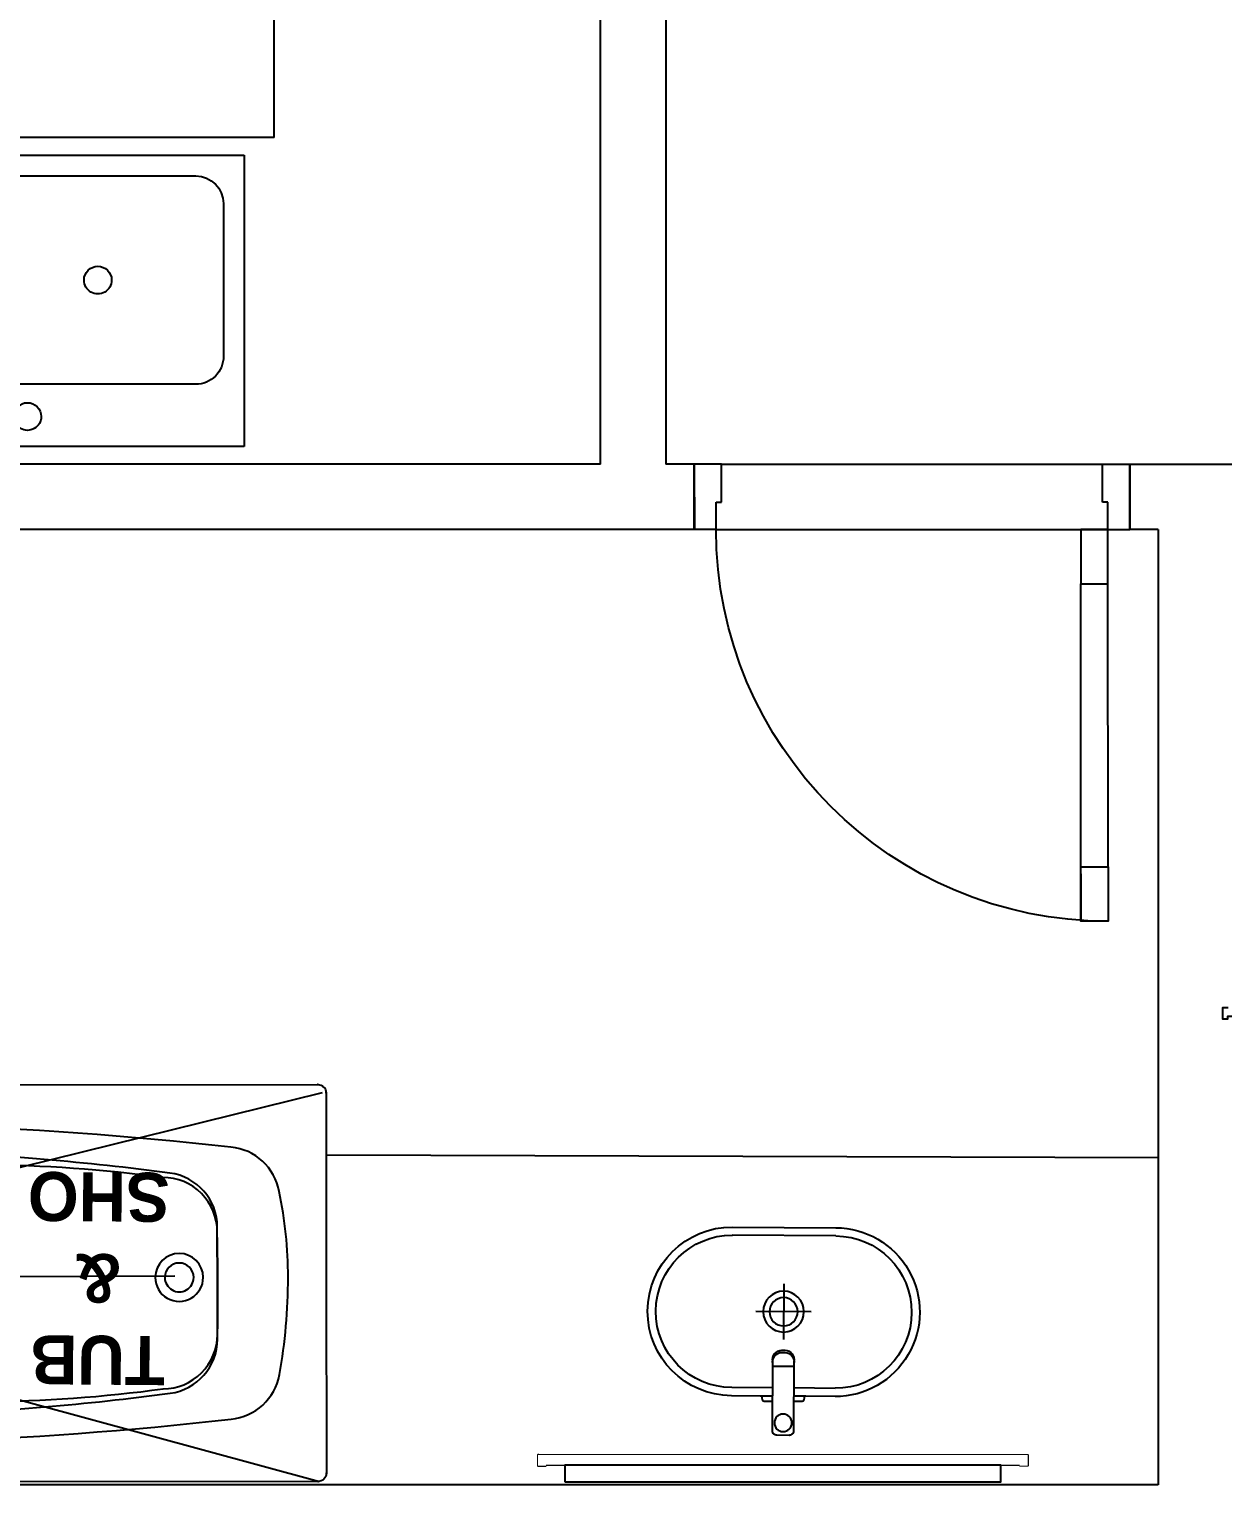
# Model space of a CAD drawing. Extents: x -678889171 to 586587, y -792238163 to 335485.
# Drawn here: x 83640 to 85834, y 52922 to 55596 of the extents above; entities that cross this region are included whole.
import ezdxf

# ---------------------------------------------------------------- set-up
doc = ezdxf.new("R2010")
doc.units = 0
doc.header["$MEASUREMENT"] = 0
doc.set_wipeout_variables(frame=1)
doc.linetypes.add('XR-A-TYP34$0$XR-A-TYP-3-4-6-8-10$0$XR-A-TYP-2-3-4-6-7-8-9-10$0$HIDDEN', pattern=[0.375, 0.25, -0.125])
doc.layers.get('0').update_dxf_attribs({"color": 8})
for name, color, linetype in [('9TH-FURN$0$XR-A-TYP-3-4-6-8-10$0$I-FURN', 252, 'Continuous'), ('XR-A-9TH-FLOOR$0$A-WALL', 252, 'Continuous'), ('XR-A-TYP34$0$XR-A-TYP-3-4-6-8-10$0$A-EQPM', 252, 'Continuous'), ('XR-A-TYP34$0$XR-A-TYP-3-4-6-8-10$0$A-FURN-SANT', 252, 'Continuous'), ('XR-A-TYP34$0$XR-A-TYP-3-4-6-8-10$0$A-WALL', 252, 'Continuous'), ('XR-A-TYP34$0$XR-A-TYP-3-4-6-8-10$0$I-SPCL', 252, 'Continuous'), ('XR-A-TYP34$0$XR-A-TYP-3-4-6-8-10$0$I-WC', 252, 'Continuous'), ('XR-A-TYP34$0$XR-A-TYP-3-4-6-8-10$0$I-WIPEOUT', 252, 'Continuous'), ('XR-A-TYP34$0$XR-A-TYP-3-4-6-8-10$0$XR-A-TYP-2-3-4-6-7-8-9-10$0$A-DOOR', 252, 'Continuous'), ('XR-A-TYP34$0$XR-A-TYP-3-4-6-8-10$0$XR-A-TYP-2-3-4-6-7-8-9-10$0$A-FLOR-OVHD', 252, 'XR-A-TYP34$0$XR-A-TYP-3-4-6-8-10$0$XR-A-TYP-2-3-4-6-7-8-9-10$0$HIDDEN')]:
    doc.layers.add(name, color=color, linetype=linetype)
doc.styles.add('XR-A-TYP34$0$XR-A-TYP-3-4-6-8-10$0$XREF_1BR$0$KZT', font='')
doc.styles.get('XR-A-TYP34$0$XR-A-TYP-3-4-6-8-10$0$XREF_1BR$0$KZT').set_extended_font_data('AvantGarde LT Medium', bold=True)

# ---------------------------------------------------------------- blocks, each defined once
blk = doc.blocks.new('XR-A-TYP34$0$XR-A-TYP-3-4-6-8-10$0$A$C3A2B5138')
at = {"layer": 'XR-A-TYP34$0$XR-A-TYP-3-4-6-8-10$0$A-EQPM'}
for p, q in [((0, 500), (-535, 500)), ((-535, 500), (-535, -500)), ((0, 500), (-535, 500)), ((-535, 500), (-535, -500)), ((0, -500), (0, 500)), ((0, -500), (0, 500)), ((-165.1, 461.9), (-446.1, 461.9)), ((-496.9, 411.1), (-496.9, 69.8)), ((-114.3, 69.8), (-114.3, 411.1)), ((-165.1, 19), (-446.1, 19)), ((-57.2, 12.7), (-254.8, 12.7)), ((-165.1, -19.1), (-446.1, -19.1)), ((-57.2, -12.7), (-254.8, -12.7)), ((-496.9, -69.9), (-496.9, -411.1)), ((-114.3, -411.1), (-114.3, -69.9)), ((-446.1, -461.9), (-165.1, -461.9)), ((-535, -500), (0, -500)), ((-535, -500), (0, -500))]:
    blk.add_line(p, q, dxfattribs=at)
for centre, radius, start, end in [((-446.1, 411.1), 50.8, 90, 180), ((-165.1, 411.1), 50.8, 0, 90), ((-305.6, 230.9), 25.4, 90, 270), ((-305.6, 230.9), 25.4, 270, 90), ((-60.2, 101.6), 25.4, 90, 270), ((-60.2, 101.6), 25.4, 270, 90), ((-446.1, 69.8), 50.8, 180, 270), ((-165.1, 69.8), 50.8, 270, 0), ((-254.8, 0), 12.7, 90, 270), ((-57.2, 0), 12.7, 270, 90), ((-446.1, -69.9), 50.8, 90, 180), ((-165.1, -69.9), 50.8, 0, 90), ((-55, -101.6), 25.4, 90, 270), ((-55, -101.6), 25.4, 270, 90), ((-305.6, -231), 25.4, 90, 270), ((-305.6, -231), 25.4, 270, 90), ((-446.1, -411.1), 50.8, 180, 270), ((-165.1, -411.1), 50.8, 270, 0)]:
    blk.add_arc(centre, radius, start, end, dxfattribs=at)
blk = doc.blocks.new('XR-A-TYP34$0$XR-A-TYP-3-4-6-8-10$0$MILANO-P')
at = {"layer": 'XR-A-TYP34$0$XR-A-TYP-3-4-6-8-10$0$A-FURN-SANT', "ltscale": 0.5}
for points in [[(-1.4999, 0.339, -0.414214), (-1.4849, 0.354), (-0.015, 0.354, -0.414214), (0, 0.339), (0, 0), (0, -0.36, -0.414214), (-0.015, -0.375), (-1.4849, -0.375, -0.414214), (-1.4999, -0.36), (-1.4999, 0)], [(-1.4199, 0, 0.055547), (-1.3954, -0.2201, 0.33996), (-1.3016, -0.2981, 0.039111), (-0.175, -0.2604, 0.335926), (-0.0861, -0.1787, 0.044948), (-0.07, 0, 0.050887), (-0.0861, 0.1577, 0.335926), (-0.175, 0.2393, 0.039111), (-1.3016, 0.277, 0.33996), (-1.3954, 0.1991, 0.061333)]]:
    blk.add_lwpolyline(points, format="xyb", close=True, dxfattribs=at)
for points in [[(-0.2, 0.0736), (-0.2, 0), (-0.2, 0.0736), (-0.2, 0.0925, 0.376208), (-0.2869, 0.1917, 0.023235), (-0.7497, 0.2311, -0.012687), (-1.0028, 0.2473, 0.103858), (-1.1399, 0.249, 0.158501), (-1.2599, 0.219)], [(-0.2, 0.0836, 0.414214), (-0.3, 0.1836, 0.063793), (-0.9591, 0.1883, 0.387439), (-1.0499, 0.0887), (-1.0499, 0), (-1.0499, -0.1098, 0.387439), (-0.9591, -0.2094, 0.063793), (-0.3, -0.2046, 0.414214), (-0.2, -0.1046)], [(-1.2599, -0.24, 0.158501), (-1.1399, -0.27, 0.103858), (-1.0028, -0.2683, -0.012687), (-0.7497, -0.2521, 0.023235), (-0.2869, -0.2127, 0.376208), (-0.2, -0.1136), (-0.2, -0.0947), (-0.2, 0), (-0.2, -0.0947)]]:
    blk.add_lwpolyline(points, format="xyb", dxfattribs=at)
for radius, start, end in [(0.044, 0, 180), (0.044, 180, 0), (0.0265, 0, 180), (0.0265, 180, 0)]:
    blk.add_arc((-0.27, 0), radius, start, end, dxfattribs=at)
for p in [(-0.015, 0.354, 0), (-0.015, 0.354, 0), (-1.4999, 0.339, 0), (0, 0.339, 0), (0, 0.339, 0), (0, -0.36), (-1.4849, -0.375), (-0.015, -0.375)]:
    blk.add_point(p, dxfattribs=at)
blk = doc.blocks.new('*U1381')
for points in [[(-30, 1085), (-32, 1085), (-32, 1098), (-50, 1098), (-50, 1100), (-30, 1100)], [(-44, 202), (-50, 202), (-50, 1098), (-44, 1098)], [(-32, 202), (-32, 1098), (-44, 1098), (-44, 202)], [(-30, 215), (-32, 215), (-32, 202), (-50, 202), (-50, 200), (-30, 200)]]:
    blk.add_lwpolyline(points, close=True)
blk.add_wipeout([(0, 250), (-32, 250), (-32, 215), (-30, 215), (-30, 200), (-50, 200), (-50, 1100), (-30, 1100), (-30, 1085), (-32, 1085), (-32, 1050), (0, 1050)]).dxf.layer = 'XR-A-TYP34$0$XR-A-TYP-3-4-6-8-10$0$I-WIPEOUT'
blk.add_lwpolyline([(0, 250), (-32, 250), (-32, 1050), (0, 1050)], close=True)
blk = doc.blocks.new('XR-A-TYP34$0$XR-A-TYP-3-4-6-8-10$0$A$C1e9f3e9b')
at = {"layer": 'XR-A-TYP34$0$XR-A-TYP-3-4-6-8-10$0$A-FURN-SANT'}
blk.add_circle((0, 0), 16.1, dxfattribs=at)
blk.add_wipeout([(358.4, 96.7), (359.7, -93.3), (340.9, -178.2), (295.9, -224), (219.8, -251), (151.8, -246.1), (102.7, -216.6), (71.6, -181.4), (49.7, -94.6), (48.4, 95.4), (66.7, 174.5), (103.5, 217), (175.6, 249.7), (242.7, 248.1), (282.8, 229.3), (329.4, 184.3)]).dxf.layer = 'XR-A-TYP34$0$XR-A-TYP-3-4-6-8-10$0$A-FURN-SANT'
for p, q in [((63.4, 95.5), (64, 19.6)), ((343.4, 96.6), (344.7, -93.4)), ((48.9, 42), (49, 19.5)), ((203.8, 51.8), (204.3, -50.1)), ((103.9, -18.9), (103.8, 19.7)), ((255.5, 1.1), (153.1, 0.6)), ((49.1, -19.1), (49.2, -41.6)), ((64.1, -19), (64.7, -94.5))]:
    blk.add_line(p, q, dxfattribs=at)
for points in [[(39.1, -19.1), (39.2, -34.8, 0.36397), (41.7, -37.8), (46.7, -38.6, -0.36397), (49.2, -41.6), (49.7, -94.6, 1), (359.7, -93.3), (358.4, 96.7, 1), (48.4, 95.4), (48.9, 42, -0.36397), (46.4, 39), (41.4, 38.1, 0.36397), (38.9, 35.1), (39, 19.5)], [(108.3, -18.9, 0.465324), (129.5, -2.5), (129.4, 3.6, 0.465324), (108.1, 19.8)]]:
    blk.add_lwpolyline(points, format="xyb", dxfattribs=at)
blk.add_lwpolyline([(-14.8, -19.4), (112.4, -18.8, 0.465324), (133.5, -2.5), (133.5, 3.6, 0.465324), (112.2, 19.8), (-15, 19.2, 0.414214), (-23, 11.1), (-22.9, -11.3, 0.414214)], format="xyb", close=True, dxfattribs=at)
for centre, radius in [((204.3, 0.8), 37.5), ((204, 0.8), 26)]:
    blk.add_circle(centre, radius, dxfattribs=at)
for centre, start, end in [((203.4, 96.1), 0.2386, 180.2386), ((204.7, -93.9), 180.2386, 0.2386)]:
    blk.add_arc(centre, 140, start, end, dxfattribs=at)
blk = doc.blocks.new('*U1380')
for p, q in [((0, -20), (0, -140)), ((50, -20), (0, -20)), ((50, -90), (50, -20)), ((750, -90), (750, -20)), ((750, -20), (800, -20)), ((800, -20), (800, -140)), ((40, -140), (40, -90)), ((40, -90), (50, -90)), ((760, -90), (750, -90)), ((760, -140), (760, -90)), ((40, -140), (0, -140)), ((760, -140), (800, -140)), ((40, -760), (40, -240)), ((90, -760), (90, -240))]:
    blk.add_line(p, q)
for points in [[(90, -240), (40, -240), (40, -140), (90, -140), (90, -227)], [(90, -760), (40, -760), (40, -860), (90, -860), (90, -773), (90, -860)]]:
    blk.add_lwpolyline(points, close=True)
blk.add_arc((40, -140), 720, 270, 360)
at = {"layer": 'XR-A-TYP34$0$XR-A-TYP-3-4-6-8-10$0$XR-A-TYP-2-3-4-6-7-8-9-10$0$A-FLOR-OVHD'}
for p, q in [((750, -20), (50, -20)), ((760, -140), (40, -140))]:
    blk.add_line(p, q, dxfattribs=at)
blk = doc.blocks.new('XR-A-TYP34')
at = {"layer": 'XR-A-TYP34$0$XR-A-TYP-3-4-6-8-10$0$A-EQPM'}
blk.add_line((86891, 41875.1), (85260.5, 41875), dxfattribs=at)
blk.add_lwpolyline([(86891, 41875.1), (86891, 44024.2), (87491, 44024.2)], dxfattribs=at)
at = {"layer": 'XR-A-TYP34$0$XR-A-TYP-3-4-6-8-10$0$A-FURN-SANT'}
for p, q in [((88516.6, 40001.1, 0), (86988.1, 40005.9, 0)), ((86708.8, 39783.3, 0), (85482.5, 39779.6, 0))]:
    blk.add_line(p, q, dxfattribs=at)
at = {"layer": 'XR-A-TYP34$0$XR-A-TYP-3-4-6-8-10$0$A-FURN-SANT', "elevation": 0}
blk.add_lwpolyline([(86979.3, 40120.4), (85601.1, 39779.9), (86974.5, 39406.5)], dxfattribs=at)
at = {"layer": 'XR-A-TYP34$0$XR-A-TYP-3-4-6-8-10$0$A-WALL'}
for p, q in [((87611, 44293.9), (87611, 41275.1)), ((87491, 41275.1), (85260.6, 41275)), ((87663.1, 41275.1), (87611, 41275.1)), ((87663.1, 41155.1), (87663.1, 41275.1)), ((88463.1, 41155.1), (88463.1, 41275.1)), ((88463.1, 41275.1), (89470.4, 41275.1)), ((87663.1, 41155.1), (85480.6, 41155.1)), ((88515.3, 41155.1), (88463.1, 41155.1)), ((88515.3, 41155.1), (88515.3, 39400)), ((88515.3, 39400), (85480.6, 39400))]:
    blk.add_line(p, q, dxfattribs=at)
blk.add_lwpolyline([(87491, 41275.1), (87491.2, 44293.9)], dxfattribs=at)
at = {"layer": 'XR-A-TYP34$0$XR-A-TYP-3-4-6-8-10$0$A-EQPM', "xscale": -1, "rotation": 90.0020629532511}
blk.add_blockref('XR-A-TYP34$0$XR-A-TYP-3-4-6-8-10$0$A$C3A2B5138', (86336.1, 41307.6), dxfattribs=at)
at = {"layer": 'XR-A-TYP34$0$XR-A-TYP-3-4-6-8-10$0$A-FURN-SANT', "extrusion": (5.17699e-16, -6.43427e-13, -1), "xscale": -999.9999999999964, "yscale": 999.9999999999964, "zscale": -999.9999999999964, "rotation": 359.9539246674278}
blk.add_blockref('XR-A-TYP34$0$XR-A-TYP-3-4-6-8-10$0$MILANO-P', (-86986.7, 39781.3, 0), dxfattribs=at)
at = {"layer": 'XR-A-TYP34$0$XR-A-TYP-3-4-6-8-10$0$I-WC', "xscale": -0.9999999999999971, "rotation": 269.9852202963153}
blk.add_blockref('XR-A-TYP34$0$XR-A-TYP-3-4-6-8-10$0$A$C1e9f3e9b', (87826.2, 39514, 0), dxfattribs=at)
at = {"layer": 'XR-A-TYP34$0$XR-A-TYP-3-4-6-8-10$0$XR-A-TYP-2-3-4-6-7-8-9-10$0$A-DOOR', "extrusion": (-4.93018e-15, 1.9141e-11, -1), "zscale": -1, "rotation": 359.987693669903}
blk.add_blockref('*U1380', (-88463.1, 41295.3, 0), dxfattribs=at)
at = {"layer": 'XR-A-TYP34$0$XR-A-TYP-3-4-6-8-10$0$I-SPCL', "insert": (86567.6, 39779.7, 0), "char_height": 90, "attachment_point": 5, "rotation": 179.5645, "style": 'XR-A-TYP34$0$XR-A-TYP-3-4-6-8-10$0$XREF_1BR$0$KZT'}
blk.add_mtext_dynamic_manual_height_columns('TUB & SHO', width=201.122, gutter_width=905.9, heights=[0], dxfattribs=at)
at = {"layer": 'XR-A-TYP34$0$XR-A-TYP-3-4-6-8-10$0$A-FURN-SANT', "extrusion": (2.34805e-17, -6.4443e-13, -1), "xscale": -0.9999999999999999, "zscale": -0.9999999999999999, "rotation": 89.99793704674624}
blk.add_blockref('*U1381', (-87175.7, 39405.1, 0), dxfattribs=at)

msp = doc.modelspace()

# ---------------------------------------------------------------- linework, layer by layer
at = {"layer": '9TH-FURN$0$XR-A-TYP-3-4-6-8-10$0$I-FURN', "elevation": 0}
msp.add_lwpolyline([(85843.4, 53798.3), (85833.4, 53798.5), (85833.1, 53778.5), (85843.1, 53778.3), (85843.1, 53783.3), (85852.1, 53783.2), (85852.1, 53778.2), (86433.5, 53768.9), (86433.8, 53788.9), (85852.4, 53798.2)], dxfattribs=at)

# ---------------------------------------------------------------- next in the draw order: block references
at = {"layer": 'XR-A-9TH-FLOOR$0$A-WALL'}
msp.add_blockref('XR-A-TYP34', (-2800.4, 13522.1), dxfattribs=at)

doc.saveas('drawing.dxf')
